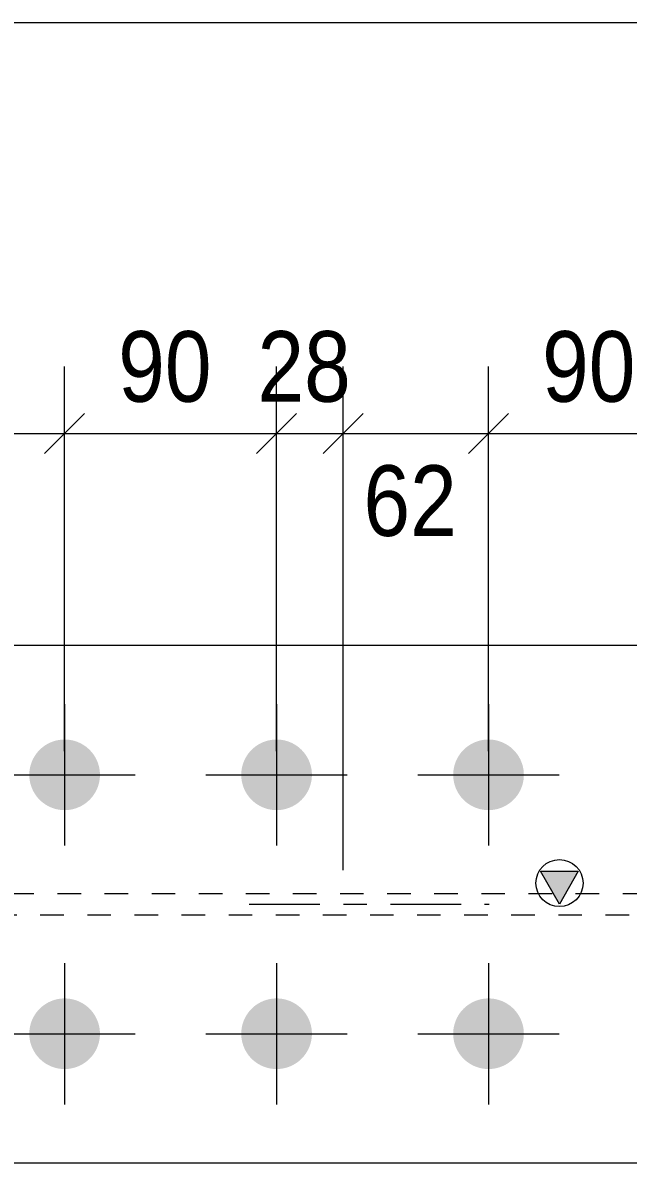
# Model space of a CAD drawing. Header units: millimetres. Extents: x 2 to 579, y 1 to 825.
# Drawn here: x 261.8 to 287.5, y 776.55 to 825 of the extents above; entities that cross this region are included whole.
import ezdxf

# ---------------------------------------------------------------- set-up
doc = ezdxf.new("R2010")
doc.units = ezdxf.units.MM
for name, pattern in [('XKITLINE00', [0]), ('XKITLINE01', [4, 1, -1, 1, -1]), ('XKITLINE03', [6, 3, -1, 1, -1])]:
    doc.linetypes.add(name, pattern=pattern)
for name, color, linetype, lineweight in [('Bolt', 3, 'Continuous', 0), ('Dimensions', 7, 'Continuous', 0), ('DrawingSheet', 5, 'Continuous', 0), ('Part', 2, 'Continuous', 0)]:
    doc.layers.add(name, color=color, linetype=linetype, lineweight=lineweight)
doc.styles.add('ARIAL', font='ARIAL.TTF')

# ---------------------------------------------------------------- blocks, each defined once
blk = doc.blocks.new('*A58')
at = {"layer": 'Bolt'}
for points in [[(263.608, 794.55), (263.645, 794.548), (263.681, 794.546), (263.718, 794.543), (263.755, 794.539), (263.791, 794.534), (263.827, 794.528), (263.864, 794.521), (263.9, 794.514), (263.935, 794.505), (263.971, 794.496), (264.006, 794.485), (264.041, 794.474), (264.076, 794.462), (264.111, 794.449), (264.145, 794.436), (264.179, 794.421), (264.212, 794.406), (264.245, 794.39), (264.278, 794.373), (264.31, 794.355), (264.342, 794.337), (264.373, 794.317), (264.404, 794.297), (264.435, 794.276), (264.465, 794.255), (264.494, 794.233), (264.523, 794.21), (264.551, 794.186), (264.578, 794.161), (264.605, 794.136), (264.632, 794.111), (264.657, 794.084), (264.682, 794.057), (264.707, 794.03), (264.73, 794.002), (264.753, 793.973), (264.776, 793.944), (264.797, 793.914), (264.818, 793.883), (264.838, 793.852), (264.858, 793.821), (264.876, 793.789), (264.894, 793.757), (264.911, 793.724), (264.927, 793.691), (264.942, 793.658), (264.957, 793.624), (264.97, 793.59), (264.983, 793.555), (264.995, 793.521), (265.006, 793.485), (265.017, 793.45), (265.026, 793.414), (265.035, 793.379), (265.042, 793.343), (265.049, 793.306), (265.055, 793.27), (265.06, 793.234), (265.064, 793.197), (265.067, 793.16), (265.069, 793.124), (265.07, 793.087), (265.071, 793.05), (265.07, 793.013), (265.069, 792.976), (265.067, 792.94), (265.064, 792.903), (265.06, 792.866), (265.055, 792.83), (265.049, 792.794), (265.042, 792.757), (265.035, 792.721), (265.026, 792.686), (265.017, 792.65), (265.006, 792.615), (264.995, 792.579), (264.983, 792.545), (264.97, 792.51), (264.957, 792.476), (264.942, 792.442), (264.927, 792.409), (264.911, 792.376), (264.894, 792.343), (264.876, 792.311), (264.858, 792.279), (264.838, 792.248), (264.818, 792.217), (264.797, 792.186), (264.776, 792.156), (264.753, 792.127), (264.73, 792.098), (264.707, 792.07), (264.682, 792.043), (264.657, 792.016), (264.632, 791.989), (264.605, 791.964), (264.578, 791.939), (264.551, 791.914), (264.523, 791.89), (264.494, 791.867), (264.465, 791.845), (264.435, 791.824), (264.404, 791.803), (264.373, 791.783), (264.342, 791.763), (264.31, 791.745), (264.278, 791.727), (264.245, 791.71), (264.212, 791.694), (264.179, 791.679), (264.145, 791.664), (264.111, 791.651), (264.076, 791.638), (264.041, 791.626), (264.006, 791.615), (263.971, 791.604), (263.935, 791.595), (263.9, 791.586), (263.864, 791.579), (263.827, 791.572), (263.791, 791.566), (263.755, 791.561), (263.718, 791.557), (263.681, 791.554), (263.645, 791.552), (263.608, 791.55), (263.571, 791.55), (263.534, 791.55), (263.497, 791.552), (263.461, 791.554), (263.424, 791.557), (263.387, 791.561), (263.351, 791.566), (263.315, 791.572), (263.278, 791.579), (263.242, 791.586), (263.206, 791.595), (263.171, 791.604), (263.136, 791.615), (263.1, 791.626), (263.066, 791.638), (263.031, 791.651), (262.997, 791.664), (262.963, 791.679), (262.93, 791.694), (262.897, 791.71), (262.864, 791.727), (262.832, 791.745), (262.8, 791.763), (262.768, 791.783), (262.738, 791.803), (262.707, 791.824), (262.677, 791.845), (262.648, 791.867), (262.619, 791.89), (262.591, 791.914), (262.564, 791.939), (262.537, 791.964), (262.51, 791.989), (262.485, 792.016), (262.46, 792.043), (262.435, 792.07), (262.411, 792.098), (262.388, 792.127), (262.366, 792.156), (262.345, 792.186), (262.324, 792.217), (262.304, 792.248), (262.284, 792.279), (262.266, 792.311), (262.248, 792.343), (262.231, 792.376), (262.215, 792.409), (262.2, 792.442), (262.185, 792.476), (262.171, 792.51), (262.159, 792.545), (262.147, 792.579), (262.136, 792.615), (262.125, 792.65), (262.116, 792.686), (262.107, 792.721), (262.1, 792.757), (262.093, 792.794), (262.087, 792.83), (262.082, 792.866), (262.078, 792.903), (262.075, 792.94), (262.073, 792.976), (262.071, 793.013), (262.071, 793.05), (262.071, 793.087), (262.073, 793.124), (262.075, 793.16), (262.078, 793.197), (262.082, 793.234), (262.087, 793.27), (262.093, 793.306), (262.1, 793.343), (262.107, 793.379), (262.116, 793.414), (262.125, 793.45), (262.136, 793.485), (262.147, 793.521), (262.159, 793.555), (262.171, 793.59), (262.185, 793.624), (262.2, 793.658), (262.215, 793.691), (262.231, 793.724), (262.248, 793.757), (262.266, 793.789), (262.284, 793.821), (262.304, 793.852), (262.324, 793.883), (262.345, 793.914), (262.366, 793.944), (262.388, 793.973), (262.411, 794.002), (262.435, 794.03), (262.46, 794.057), (262.485, 794.084), (262.51, 794.111), (262.537, 794.136), (262.564, 794.161), (262.591, 794.186), (262.619, 794.21), (262.648, 794.233), (262.677, 794.255), (262.707, 794.276), (262.738, 794.297), (262.768, 794.317), (262.8, 794.337), (262.832, 794.355), (262.864, 794.373), (262.897, 794.39), (262.93, 794.406), (262.963, 794.421), (262.997, 794.436), (263.031, 794.449), (263.066, 794.462), (263.1, 794.474), (263.136, 794.485), (263.171, 794.496), (263.206, 794.505), (263.242, 794.514), (263.278, 794.521), (263.315, 794.528), (263.351, 794.534), (263.387, 794.539), (263.424, 794.543), (263.461, 794.546), (263.497, 794.548), (263.534, 794.55), (263.571, 794.55)], [(272.608, 794.55), (272.645, 794.548), (272.681, 794.546), (272.718, 794.543), (272.755, 794.539), (272.791, 794.534), (272.827, 794.528), (272.864, 794.521), (272.9, 794.514), (272.935, 794.505), (272.971, 794.496), (273.006, 794.485), (273.041, 794.474), (273.076, 794.462), (273.111, 794.449), (273.145, 794.436), (273.179, 794.421), (273.212, 794.406), (273.245, 794.39), (273.278, 794.373), (273.31, 794.355), (273.342, 794.337), (273.373, 794.317), (273.404, 794.297), (273.435, 794.276), (273.465, 794.255), (273.494, 794.233), (273.523, 794.21), (273.551, 794.186), (273.578, 794.161), (273.605, 794.136), (273.632, 794.111), (273.657, 794.084), (273.682, 794.057), (273.707, 794.03), (273.73, 794.002), (273.753, 793.973), (273.776, 793.944), (273.797, 793.914), (273.818, 793.883), (273.838, 793.852), (273.858, 793.821), (273.876, 793.789), (273.894, 793.757), (273.911, 793.724), (273.927, 793.691), (273.942, 793.658), (273.957, 793.624), (273.97, 793.59), (273.983, 793.555), (273.995, 793.521), (274.006, 793.485), (274.017, 793.45), (274.026, 793.414), (274.035, 793.379), (274.042, 793.343), (274.049, 793.306), (274.055, 793.27), (274.06, 793.234), (274.064, 793.197), (274.067, 793.16), (274.069, 793.124), (274.07, 793.087), (274.071, 793.05), (274.07, 793.013), (274.069, 792.976), (274.067, 792.94), (274.064, 792.903), (274.06, 792.866), (274.055, 792.83), (274.049, 792.794), (274.042, 792.757), (274.035, 792.721), (274.026, 792.686), (274.017, 792.65), (274.006, 792.615), (273.995, 792.579), (273.983, 792.545), (273.97, 792.51), (273.957, 792.476), (273.942, 792.442), (273.927, 792.409), (273.911, 792.376), (273.894, 792.343), (273.876, 792.311), (273.858, 792.279), (273.838, 792.248), (273.818, 792.217), (273.797, 792.186), (273.776, 792.156), (273.753, 792.127), (273.73, 792.098), (273.707, 792.07), (273.682, 792.043), (273.657, 792.016), (273.632, 791.989), (273.605, 791.964), (273.578, 791.939), (273.551, 791.914), (273.523, 791.89), (273.494, 791.867), (273.465, 791.845), (273.435, 791.824), (273.404, 791.803), (273.373, 791.783), (273.342, 791.763), (273.31, 791.745), (273.278, 791.727), (273.245, 791.71), (273.212, 791.694), (273.179, 791.679), (273.145, 791.664), (273.111, 791.651), (273.076, 791.638), (273.041, 791.626), (273.006, 791.615), (272.971, 791.604), (272.935, 791.595), (272.9, 791.586), (272.864, 791.579), (272.827, 791.572), (272.791, 791.566), (272.755, 791.561), (272.718, 791.557), (272.681, 791.554), (272.645, 791.552), (272.608, 791.55), (272.571, 791.55), (272.534, 791.55), (272.497, 791.552), (272.461, 791.554), (272.424, 791.557), (272.387, 791.561), (272.351, 791.566), (272.315, 791.572), (272.278, 791.579), (272.242, 791.586), (272.206, 791.595), (272.171, 791.604), (272.136, 791.615), (272.1, 791.626), (272.066, 791.638), (272.031, 791.651), (271.997, 791.664), (271.963, 791.679), (271.93, 791.694), (271.897, 791.71), (271.864, 791.727), (271.832, 791.745), (271.8, 791.763), (271.768, 791.783), (271.738, 791.803), (271.707, 791.824), (271.677, 791.845), (271.648, 791.867), (271.619, 791.89), (271.591, 791.914), (271.564, 791.939), (271.537, 791.964), (271.51, 791.989), (271.485, 792.016), (271.46, 792.043), (271.435, 792.07), (271.411, 792.098), (271.388, 792.127), (271.366, 792.156), (271.345, 792.186), (271.324, 792.217), (271.304, 792.248), (271.284, 792.279), (271.266, 792.311), (271.248, 792.343), (271.231, 792.376), (271.215, 792.409), (271.2, 792.442), (271.185, 792.476), (271.171, 792.51), (271.159, 792.545), (271.147, 792.579), (271.136, 792.615), (271.125, 792.65), (271.116, 792.686), (271.107, 792.721), (271.1, 792.757), (271.093, 792.794), (271.087, 792.83), (271.082, 792.866), (271.078, 792.903), (271.075, 792.94), (271.073, 792.976), (271.071, 793.013), (271.071, 793.05), (271.071, 793.087), (271.073, 793.124), (271.075, 793.16), (271.078, 793.197), (271.082, 793.234), (271.087, 793.27), (271.093, 793.306), (271.1, 793.343), (271.107, 793.379), (271.116, 793.414), (271.125, 793.45), (271.136, 793.485), (271.147, 793.521), (271.159, 793.555), (271.171, 793.59), (271.185, 793.624), (271.2, 793.658), (271.215, 793.691), (271.231, 793.724), (271.248, 793.757), (271.266, 793.789), (271.284, 793.821), (271.304, 793.852), (271.324, 793.883), (271.345, 793.914), (271.366, 793.944), (271.388, 793.973), (271.411, 794.002), (271.435, 794.03), (271.46, 794.057), (271.485, 794.084), (271.51, 794.111), (271.537, 794.136), (271.564, 794.161), (271.591, 794.186), (271.619, 794.21), (271.648, 794.233), (271.677, 794.255), (271.707, 794.276), (271.738, 794.297), (271.768, 794.317), (271.8, 794.337), (271.832, 794.355), (271.864, 794.373), (271.897, 794.39), (271.93, 794.406), (271.963, 794.421), (271.997, 794.436), (272.031, 794.449), (272.066, 794.462), (272.1, 794.474), (272.136, 794.485), (272.171, 794.496), (272.206, 794.505), (272.242, 794.514), (272.278, 794.521), (272.315, 794.528), (272.351, 794.534), (272.387, 794.539), (272.424, 794.543), (272.461, 794.546), (272.497, 794.548), (272.534, 794.55), (272.571, 794.55)], [(281.608, 794.55), (281.645, 794.548), (281.681, 794.546), (281.718, 794.543), (281.755, 794.539), (281.791, 794.534), (281.827, 794.528), (281.864, 794.521), (281.9, 794.514), (281.935, 794.505), (281.971, 794.496), (282.006, 794.485), (282.041, 794.474), (282.076, 794.462), (282.111, 794.449), (282.145, 794.436), (282.179, 794.421), (282.212, 794.406), (282.245, 794.39), (282.278, 794.373), (282.31, 794.355), (282.342, 794.337), (282.373, 794.317), (282.404, 794.297), (282.435, 794.276), (282.465, 794.255), (282.494, 794.233), (282.523, 794.21), (282.551, 794.186), (282.578, 794.161), (282.605, 794.136), (282.632, 794.111), (282.657, 794.084), (282.682, 794.057), (282.707, 794.03), (282.73, 794.002), (282.753, 793.973), (282.776, 793.944), (282.797, 793.914), (282.818, 793.883), (282.838, 793.852), (282.858, 793.821), (282.876, 793.789), (282.894, 793.757), (282.911, 793.724), (282.927, 793.691), (282.942, 793.658), (282.957, 793.624), (282.97, 793.59), (282.983, 793.555), (282.995, 793.521), (283.006, 793.485), (283.017, 793.45), (283.026, 793.414), (283.035, 793.379), (283.042, 793.343), (283.049, 793.306), (283.055, 793.27), (283.06, 793.234), (283.064, 793.197), (283.067, 793.16), (283.069, 793.124), (283.07, 793.087), (283.071, 793.05), (283.07, 793.013), (283.069, 792.976), (283.067, 792.94), (283.064, 792.903), (283.06, 792.866), (283.055, 792.83), (283.049, 792.794), (283.042, 792.757), (283.035, 792.721), (283.026, 792.686), (283.017, 792.65), (283.006, 792.615), (282.995, 792.579), (282.983, 792.545), (282.97, 792.51), (282.957, 792.476), (282.942, 792.442), (282.927, 792.409), (282.911, 792.376), (282.894, 792.343), (282.876, 792.311), (282.858, 792.279), (282.838, 792.248), (282.818, 792.217), (282.797, 792.186), (282.776, 792.156), (282.753, 792.127), (282.73, 792.098), (282.707, 792.07), (282.682, 792.043), (282.657, 792.016), (282.632, 791.989), (282.605, 791.964), (282.578, 791.939), (282.551, 791.914), (282.523, 791.89), (282.494, 791.867), (282.465, 791.845), (282.435, 791.824), (282.404, 791.803), (282.373, 791.783), (282.342, 791.763), (282.31, 791.745), (282.278, 791.727), (282.245, 791.71), (282.212, 791.694), (282.179, 791.679), (282.145, 791.664), (282.111, 791.651), (282.076, 791.638), (282.041, 791.626), (282.006, 791.615), (281.971, 791.604), (281.935, 791.595), (281.9, 791.586), (281.864, 791.579), (281.827, 791.572), (281.791, 791.566), (281.755, 791.561), (281.718, 791.557), (281.681, 791.554), (281.645, 791.552), (281.608, 791.55), (281.571, 791.55), (281.534, 791.55), (281.497, 791.552), (281.461, 791.554), (281.424, 791.557), (281.387, 791.561), (281.351, 791.566), (281.315, 791.572), (281.278, 791.579), (281.242, 791.586), (281.206, 791.595), (281.171, 791.604), (281.136, 791.615), (281.1, 791.626), (281.066, 791.638), (281.031, 791.651), (280.997, 791.664), (280.963, 791.679), (280.93, 791.694), (280.897, 791.71), (280.864, 791.727), (280.832, 791.745), (280.8, 791.763), (280.768, 791.783), (280.738, 791.803), (280.707, 791.824), (280.677, 791.845), (280.648, 791.867), (280.619, 791.89), (280.591, 791.914), (280.564, 791.939), (280.537, 791.964), (280.51, 791.989), (280.485, 792.016), (280.46, 792.043), (280.435, 792.07), (280.411, 792.098), (280.388, 792.127), (280.366, 792.156), (280.345, 792.186), (280.324, 792.217), (280.304, 792.248), (280.284, 792.279), (280.266, 792.311), (280.248, 792.343), (280.231, 792.376), (280.215, 792.409), (280.2, 792.442), (280.185, 792.476), (280.171, 792.51), (280.159, 792.545), (280.147, 792.579), (280.136, 792.615), (280.125, 792.65), (280.116, 792.686), (280.107, 792.721), (280.1, 792.757), (280.093, 792.794), (280.087, 792.83), (280.082, 792.866), (280.078, 792.903), (280.075, 792.94), (280.073, 792.976), (280.071, 793.013), (280.071, 793.05), (280.071, 793.087), (280.073, 793.124), (280.075, 793.16), (280.078, 793.197), (280.082, 793.234), (280.087, 793.27), (280.093, 793.306), (280.1, 793.343), (280.107, 793.379), (280.116, 793.414), (280.125, 793.45), (280.136, 793.485), (280.147, 793.521), (280.159, 793.555), (280.171, 793.59), (280.185, 793.624), (280.2, 793.658), (280.215, 793.691), (280.231, 793.724), (280.248, 793.757), (280.266, 793.789), (280.284, 793.821), (280.304, 793.852), (280.324, 793.883), (280.345, 793.914), (280.366, 793.944), (280.388, 793.973), (280.411, 794.002), (280.435, 794.03), (280.46, 794.057), (280.485, 794.084), (280.51, 794.111), (280.537, 794.136), (280.564, 794.161), (280.591, 794.186), (280.619, 794.21), (280.648, 794.233), (280.677, 794.255), (280.707, 794.276), (280.738, 794.297), (280.768, 794.317), (280.8, 794.337), (280.832, 794.355), (280.864, 794.373), (280.897, 794.39), (280.93, 794.406), (280.963, 794.421), (280.997, 794.436), (281.031, 794.449), (281.066, 794.462), (281.1, 794.474), (281.136, 794.485), (281.171, 794.496), (281.206, 794.505), (281.242, 794.514), (281.278, 794.521), (281.315, 794.528), (281.351, 794.534), (281.387, 794.539), (281.424, 794.543), (281.461, 794.546), (281.497, 794.548), (281.534, 794.55), (281.571, 794.55)], [(263.608, 783.55), (263.645, 783.548), (263.681, 783.546), (263.718, 783.543), (263.755, 783.539), (263.791, 783.534), (263.827, 783.528), (263.864, 783.521), (263.9, 783.514), (263.935, 783.505), (263.971, 783.496), (264.006, 783.485), (264.041, 783.474), (264.076, 783.462), (264.111, 783.449), (264.145, 783.436), (264.179, 783.421), (264.212, 783.406), (264.245, 783.39), (264.278, 783.373), (264.31, 783.355), (264.342, 783.337), (264.373, 783.317), (264.404, 783.297), (264.435, 783.276), (264.465, 783.255), (264.494, 783.233), (264.523, 783.21), (264.551, 783.186), (264.578, 783.161), (264.605, 783.136), (264.632, 783.111), (264.657, 783.084), (264.682, 783.057), (264.707, 783.03), (264.73, 783.002), (264.753, 782.973), (264.776, 782.944), (264.797, 782.914), (264.818, 782.883), (264.838, 782.852), (264.858, 782.821), (264.876, 782.789), (264.894, 782.757), (264.911, 782.724), (264.927, 782.691), (264.942, 782.658), (264.957, 782.624), (264.97, 782.59), (264.983, 782.555), (264.995, 782.521), (265.006, 782.485), (265.017, 782.45), (265.026, 782.414), (265.035, 782.379), (265.042, 782.343), (265.049, 782.306), (265.055, 782.27), (265.06, 782.234), (265.064, 782.197), (265.067, 782.16), (265.069, 782.124), (265.07, 782.087), (265.071, 782.05), (265.07, 782.013), (265.069, 781.976), (265.067, 781.94), (265.064, 781.903), (265.06, 781.866), (265.055, 781.83), (265.049, 781.794), (265.042, 781.757), (265.035, 781.721), (265.026, 781.686), (265.017, 781.65), (265.006, 781.615), (264.995, 781.579), (264.983, 781.545), (264.97, 781.51), (264.957, 781.476), (264.942, 781.442), (264.927, 781.409), (264.911, 781.376), (264.894, 781.343), (264.876, 781.311), (264.858, 781.279), (264.838, 781.248), (264.818, 781.217), (264.797, 781.186), (264.776, 781.156), (264.753, 781.127), (264.73, 781.098), (264.707, 781.07), (264.682, 781.043), (264.657, 781.016), (264.632, 780.989), (264.605, 780.964), (264.578, 780.939), (264.551, 780.914), (264.523, 780.89), (264.494, 780.867), (264.465, 780.845), (264.435, 780.824), (264.404, 780.803), (264.373, 780.783), (264.342, 780.763), (264.31, 780.745), (264.278, 780.727), (264.245, 780.71), (264.212, 780.694), (264.179, 780.679), (264.145, 780.664), (264.111, 780.651), (264.076, 780.638), (264.041, 780.626), (264.006, 780.615), (263.971, 780.604), (263.935, 780.595), (263.9, 780.586), (263.864, 780.579), (263.827, 780.572), (263.791, 780.566), (263.755, 780.561), (263.718, 780.557), (263.681, 780.554), (263.645, 780.552), (263.608, 780.55), (263.571, 780.55), (263.534, 780.55), (263.497, 780.552), (263.461, 780.554), (263.424, 780.557), (263.387, 780.561), (263.351, 780.566), (263.315, 780.572), (263.278, 780.579), (263.242, 780.586), (263.206, 780.595), (263.171, 780.604), (263.136, 780.615), (263.1, 780.626), (263.066, 780.638), (263.031, 780.651), (262.997, 780.664), (262.963, 780.679), (262.93, 780.694), (262.897, 780.71), (262.864, 780.727), (262.832, 780.745), (262.8, 780.763), (262.768, 780.783), (262.738, 780.803), (262.707, 780.824), (262.677, 780.845), (262.648, 780.867), (262.619, 780.89), (262.591, 780.914), (262.564, 780.939), (262.537, 780.964), (262.51, 780.989), (262.485, 781.016), (262.46, 781.043), (262.435, 781.07), (262.411, 781.098), (262.388, 781.127), (262.366, 781.156), (262.345, 781.186), (262.324, 781.217), (262.304, 781.248), (262.284, 781.279), (262.266, 781.311), (262.248, 781.343), (262.231, 781.376), (262.215, 781.409), (262.2, 781.442), (262.185, 781.476), (262.171, 781.51), (262.159, 781.545), (262.147, 781.579), (262.136, 781.615), (262.125, 781.65), (262.116, 781.686), (262.107, 781.721), (262.1, 781.757), (262.093, 781.794), (262.087, 781.83), (262.082, 781.866), (262.078, 781.903), (262.075, 781.94), (262.073, 781.976), (262.071, 782.013), (262.071, 782.05), (262.071, 782.087), (262.073, 782.124), (262.075, 782.16), (262.078, 782.197), (262.082, 782.234), (262.087, 782.27), (262.093, 782.306), (262.1, 782.343), (262.107, 782.379), (262.116, 782.414), (262.125, 782.45), (262.136, 782.485), (262.147, 782.521), (262.159, 782.555), (262.171, 782.59), (262.185, 782.624), (262.2, 782.658), (262.215, 782.691), (262.231, 782.724), (262.248, 782.757), (262.266, 782.789), (262.284, 782.821), (262.304, 782.852), (262.324, 782.883), (262.345, 782.914), (262.366, 782.944), (262.388, 782.973), (262.411, 783.002), (262.435, 783.03), (262.46, 783.057), (262.485, 783.084), (262.51, 783.111), (262.537, 783.136), (262.564, 783.161), (262.591, 783.186), (262.619, 783.21), (262.648, 783.233), (262.677, 783.255), (262.707, 783.276), (262.738, 783.297), (262.768, 783.317), (262.8, 783.337), (262.832, 783.355), (262.864, 783.373), (262.897, 783.39), (262.93, 783.406), (262.963, 783.421), (262.997, 783.436), (263.031, 783.449), (263.066, 783.462), (263.1, 783.474), (263.136, 783.485), (263.171, 783.496), (263.206, 783.505), (263.242, 783.514), (263.278, 783.521), (263.315, 783.528), (263.351, 783.534), (263.387, 783.539), (263.424, 783.543), (263.461, 783.546), (263.497, 783.548), (263.534, 783.55), (263.571, 783.55)], [(272.608, 783.55), (272.645, 783.548), (272.681, 783.546), (272.718, 783.543), (272.755, 783.539), (272.791, 783.534), (272.827, 783.528), (272.864, 783.521), (272.9, 783.514), (272.935, 783.505), (272.971, 783.496), (273.006, 783.485), (273.041, 783.474), (273.076, 783.462), (273.111, 783.449), (273.145, 783.436), (273.179, 783.421), (273.212, 783.406), (273.245, 783.39), (273.278, 783.373), (273.31, 783.355), (273.342, 783.337), (273.373, 783.317), (273.404, 783.297), (273.435, 783.276), (273.465, 783.255), (273.494, 783.233), (273.523, 783.21), (273.551, 783.186), (273.578, 783.161), (273.605, 783.136), (273.632, 783.111), (273.657, 783.084), (273.682, 783.057), (273.707, 783.03), (273.73, 783.002), (273.753, 782.973), (273.776, 782.944), (273.797, 782.914), (273.818, 782.883), (273.838, 782.852), (273.858, 782.821), (273.876, 782.789), (273.894, 782.757), (273.911, 782.724), (273.927, 782.691), (273.942, 782.658), (273.957, 782.624), (273.97, 782.59), (273.983, 782.555), (273.995, 782.521), (274.006, 782.485), (274.017, 782.45), (274.026, 782.414), (274.035, 782.379), (274.042, 782.343), (274.049, 782.306), (274.055, 782.27), (274.06, 782.234), (274.064, 782.197), (274.067, 782.16), (274.069, 782.124), (274.07, 782.087), (274.071, 782.05), (274.07, 782.013), (274.069, 781.976), (274.067, 781.94), (274.064, 781.903), (274.06, 781.866), (274.055, 781.83), (274.049, 781.794), (274.042, 781.757), (274.035, 781.721), (274.026, 781.686), (274.017, 781.65), (274.006, 781.615), (273.995, 781.579), (273.983, 781.545), (273.97, 781.51), (273.957, 781.476), (273.942, 781.442), (273.927, 781.409), (273.911, 781.376), (273.894, 781.343), (273.876, 781.311), (273.858, 781.279), (273.838, 781.248), (273.818, 781.217), (273.797, 781.186), (273.776, 781.156), (273.753, 781.127), (273.73, 781.098), (273.707, 781.07), (273.682, 781.043), (273.657, 781.016), (273.632, 780.989), (273.605, 780.964), (273.578, 780.939), (273.551, 780.914), (273.523, 780.89), (273.494, 780.867), (273.465, 780.845), (273.435, 780.824), (273.404, 780.803), (273.373, 780.783), (273.342, 780.763), (273.31, 780.745), (273.278, 780.727), (273.245, 780.71), (273.212, 780.694), (273.179, 780.679), (273.145, 780.664), (273.111, 780.651), (273.076, 780.638), (273.041, 780.626), (273.006, 780.615), (272.971, 780.604), (272.935, 780.595), (272.9, 780.586), (272.864, 780.579), (272.827, 780.572), (272.791, 780.566), (272.755, 780.561), (272.718, 780.557), (272.681, 780.554), (272.645, 780.552), (272.608, 780.55), (272.571, 780.55), (272.534, 780.55), (272.497, 780.552), (272.461, 780.554), (272.424, 780.557), (272.387, 780.561), (272.351, 780.566), (272.315, 780.572), (272.278, 780.579), (272.242, 780.586), (272.206, 780.595), (272.171, 780.604), (272.136, 780.615), (272.1, 780.626), (272.066, 780.638), (272.031, 780.651), (271.997, 780.664), (271.963, 780.679), (271.93, 780.694), (271.897, 780.71), (271.864, 780.727), (271.832, 780.745), (271.8, 780.763), (271.768, 780.783), (271.738, 780.803), (271.707, 780.824), (271.677, 780.845), (271.648, 780.867), (271.619, 780.89), (271.591, 780.914), (271.564, 780.939), (271.537, 780.964), (271.51, 780.989), (271.485, 781.016), (271.46, 781.043), (271.435, 781.07), (271.411, 781.098), (271.388, 781.127), (271.366, 781.156), (271.345, 781.186), (271.324, 781.217), (271.304, 781.248), (271.284, 781.279), (271.266, 781.311), (271.248, 781.343), (271.231, 781.376), (271.215, 781.409), (271.2, 781.442), (271.185, 781.476), (271.171, 781.51), (271.159, 781.545), (271.147, 781.579), (271.136, 781.615), (271.125, 781.65), (271.116, 781.686), (271.107, 781.721), (271.1, 781.757), (271.093, 781.794), (271.087, 781.83), (271.082, 781.866), (271.078, 781.903), (271.075, 781.94), (271.073, 781.976), (271.071, 782.013), (271.071, 782.05), (271.071, 782.087), (271.073, 782.124), (271.075, 782.16), (271.078, 782.197), (271.082, 782.234), (271.087, 782.27), (271.093, 782.306), (271.1, 782.343), (271.107, 782.379), (271.116, 782.414), (271.125, 782.45), (271.136, 782.485), (271.147, 782.521), (271.159, 782.555), (271.171, 782.59), (271.185, 782.624), (271.2, 782.658), (271.215, 782.691), (271.231, 782.724), (271.248, 782.757), (271.266, 782.789), (271.284, 782.821), (271.304, 782.852), (271.324, 782.883), (271.345, 782.914), (271.366, 782.944), (271.388, 782.973), (271.411, 783.002), (271.435, 783.03), (271.46, 783.057), (271.485, 783.084), (271.51, 783.111), (271.537, 783.136), (271.564, 783.161), (271.591, 783.186), (271.619, 783.21), (271.648, 783.233), (271.677, 783.255), (271.707, 783.276), (271.738, 783.297), (271.768, 783.317), (271.8, 783.337), (271.832, 783.355), (271.864, 783.373), (271.897, 783.39), (271.93, 783.406), (271.963, 783.421), (271.997, 783.436), (272.031, 783.449), (272.066, 783.462), (272.1, 783.474), (272.136, 783.485), (272.171, 783.496), (272.206, 783.505), (272.242, 783.514), (272.278, 783.521), (272.315, 783.528), (272.351, 783.534), (272.387, 783.539), (272.424, 783.543), (272.461, 783.546), (272.497, 783.548), (272.534, 783.55), (272.571, 783.55)], [(281.608, 783.55), (281.645, 783.548), (281.681, 783.546), (281.718, 783.543), (281.755, 783.539), (281.791, 783.534), (281.827, 783.528), (281.864, 783.521), (281.9, 783.514), (281.935, 783.505), (281.971, 783.496), (282.006, 783.485), (282.041, 783.474), (282.076, 783.462), (282.111, 783.449), (282.145, 783.436), (282.179, 783.421), (282.212, 783.406), (282.245, 783.39), (282.278, 783.373), (282.31, 783.355), (282.342, 783.337), (282.373, 783.317), (282.404, 783.297), (282.435, 783.276), (282.465, 783.255), (282.494, 783.233), (282.523, 783.21), (282.551, 783.186), (282.578, 783.161), (282.605, 783.136), (282.632, 783.111), (282.657, 783.084), (282.682, 783.057), (282.707, 783.03), (282.73, 783.002), (282.753, 782.973), (282.776, 782.944), (282.797, 782.914), (282.818, 782.883), (282.838, 782.852), (282.858, 782.821), (282.876, 782.789), (282.894, 782.757), (282.911, 782.724), (282.927, 782.691), (282.942, 782.658), (282.957, 782.624), (282.97, 782.59), (282.983, 782.555), (282.995, 782.521), (283.006, 782.485), (283.017, 782.45), (283.026, 782.414), (283.035, 782.379), (283.042, 782.343), (283.049, 782.306), (283.055, 782.27), (283.06, 782.234), (283.064, 782.197), (283.067, 782.16), (283.069, 782.124), (283.07, 782.087), (283.071, 782.05), (283.07, 782.013), (283.069, 781.976), (283.067, 781.94), (283.064, 781.903), (283.06, 781.866), (283.055, 781.83), (283.049, 781.794), (283.042, 781.757), (283.035, 781.721), (283.026, 781.686), (283.017, 781.65), (283.006, 781.615), (282.995, 781.579), (282.983, 781.545), (282.97, 781.51), (282.957, 781.476), (282.942, 781.442), (282.927, 781.409), (282.911, 781.376), (282.894, 781.343), (282.876, 781.311), (282.858, 781.279), (282.838, 781.248), (282.818, 781.217), (282.797, 781.186), (282.776, 781.156), (282.753, 781.127), (282.73, 781.098), (282.707, 781.07), (282.682, 781.043), (282.657, 781.016), (282.632, 780.989), (282.605, 780.964), (282.578, 780.939), (282.551, 780.914), (282.523, 780.89), (282.494, 780.867), (282.465, 780.845), (282.435, 780.824), (282.404, 780.803), (282.373, 780.783), (282.342, 780.763), (282.31, 780.745), (282.278, 780.727), (282.245, 780.71), (282.212, 780.694), (282.179, 780.679), (282.145, 780.664), (282.111, 780.651), (282.076, 780.638), (282.041, 780.626), (282.006, 780.615), (281.971, 780.604), (281.935, 780.595), (281.9, 780.586), (281.864, 780.579), (281.827, 780.572), (281.791, 780.566), (281.755, 780.561), (281.718, 780.557), (281.681, 780.554), (281.645, 780.552), (281.608, 780.55), (281.571, 780.55), (281.534, 780.55), (281.497, 780.552), (281.461, 780.554), (281.424, 780.557), (281.387, 780.561), (281.351, 780.566), (281.315, 780.572), (281.278, 780.579), (281.242, 780.586), (281.206, 780.595), (281.171, 780.604), (281.136, 780.615), (281.1, 780.626), (281.066, 780.638), (281.031, 780.651), (280.997, 780.664), (280.963, 780.679), (280.93, 780.694), (280.897, 780.71), (280.864, 780.727), (280.832, 780.745), (280.8, 780.763), (280.768, 780.783), (280.738, 780.803), (280.707, 780.824), (280.677, 780.845), (280.648, 780.867), (280.619, 780.89), (280.591, 780.914), (280.564, 780.939), (280.537, 780.964), (280.51, 780.989), (280.485, 781.016), (280.46, 781.043), (280.435, 781.07), (280.411, 781.098), (280.388, 781.127), (280.366, 781.156), (280.345, 781.186), (280.324, 781.217), (280.304, 781.248), (280.284, 781.279), (280.266, 781.311), (280.248, 781.343), (280.231, 781.376), (280.215, 781.409), (280.2, 781.442), (280.185, 781.476), (280.171, 781.51), (280.159, 781.545), (280.147, 781.579), (280.136, 781.615), (280.125, 781.65), (280.116, 781.686), (280.107, 781.721), (280.1, 781.757), (280.093, 781.794), (280.087, 781.83), (280.082, 781.866), (280.078, 781.903), (280.075, 781.94), (280.073, 781.976), (280.071, 782.013), (280.071, 782.05), (280.071, 782.087), (280.073, 782.124), (280.075, 782.16), (280.078, 782.197), (280.082, 782.234), (280.087, 782.27), (280.093, 782.306), (280.1, 782.343), (280.107, 782.379), (280.116, 782.414), (280.125, 782.45), (280.136, 782.485), (280.147, 782.521), (280.159, 782.555), (280.171, 782.59), (280.185, 782.624), (280.2, 782.658), (280.215, 782.691), (280.231, 782.724), (280.248, 782.757), (280.266, 782.789), (280.284, 782.821), (280.304, 782.852), (280.324, 782.883), (280.345, 782.914), (280.366, 782.944), (280.388, 782.973), (280.411, 783.002), (280.435, 783.03), (280.46, 783.057), (280.485, 783.084), (280.51, 783.111), (280.537, 783.136), (280.564, 783.161), (280.591, 783.186), (280.619, 783.21), (280.648, 783.233), (280.677, 783.255), (280.707, 783.276), (280.738, 783.297), (280.768, 783.317), (280.8, 783.337), (280.832, 783.355), (280.864, 783.373), (280.897, 783.39), (280.93, 783.406), (280.963, 783.421), (280.997, 783.436), (281.031, 783.449), (281.066, 783.462), (281.1, 783.474), (281.136, 783.485), (281.171, 783.496), (281.206, 783.505), (281.242, 783.514), (281.278, 783.521), (281.315, 783.528), (281.351, 783.534), (281.387, 783.539), (281.424, 783.543), (281.461, 783.546), (281.497, 783.548), (281.534, 783.55), (281.571, 783.55)]]:
    blk.add_hatch(color=3, dxfattribs=at).paths.add_polyline_path(points, flags=17)
at = {"layer": 'Bolt', "color": 3, "linetype": 'XKITLINE00', "lineweight": 0}
for p, q in [((263.571, 796.05), (263.571, 790.05)), ((272.571, 796.05), (272.571, 790.05)), ((281.571, 796.05), (281.571, 790.05)), ((260.571, 793.05), (266.571, 793.05)), ((269.571, 793.05), (275.571, 793.05)), ((278.571, 793.05), (284.571, 793.05)), ((263.571, 785.05), (263.571, 779.05)), ((272.571, 785.05), (272.571, 779.05)), ((281.571, 785.05), (281.571, 779.05)), ((260.571, 782.05), (266.571, 782.05)), ((269.571, 782.05), (275.571, 782.05)), ((278.571, 782.05), (284.571, 782.05))]:
    blk.add_line(p, q, dxfattribs=at)
blk = doc.blocks.new('*A61')
at = {"layer": 'Part'}
blk.add_hatch(color=2, dxfattribs=at).paths.add_polyline_path([(283.784, 788.95), (285.384, 788.95), (284.584, 787.55)], flags=17)
at = {"layer": 'Part', "color": 7, "linetype": 'XKITLINE01', "lineweight": 0}
for p, q in [((248.532, 797.55), (242.755, 797.55)), ((246.749, 777.55), (246.749, 797.55)), ((248.532, 788), (248.532, 797.55)), ((304.051, 797.55), (298.274, 797.55)), ((302.268, 797.55), (302.268, 788)), ((304.051, 777.55), (304.051, 797.55)), ((302.268, 788), (244.538, 788)), ((244.538, 787.1), (302.268, 787.1)), ((248.532, 777.55), (248.532, 787.1)), ((302.268, 787.1), (302.268, 777.55)), ((242.755, 777.55), (248.532, 777.55)), ((298.274, 777.55), (304.051, 777.55))]:
    blk.add_line(p, q, dxfattribs=at)
at = {"layer": 'Part', "color": 2, "linetype": 'XKITLINE00', "lineweight": 0}
for p, q in [((284.584, 787.55), (283.784, 788.95)), ((283.784, 788.95), (285.384, 788.95)), ((285.384, 788.95), (284.584, 787.55))]:
    blk.add_line(p, q, dxfattribs=at)
at = {"layer": 'Part', "color": 7, "linetype": 'XKITLINE03', "lineweight": 0}
blk.add_line((271.406, 787.55), (281.591, 787.55), dxfattribs=at)
at = {"layer": 'Part', "color": 2, "linetype": 'XKITLINE00', "lineweight": 0}
blk.add_circle((284.584, 788.45), 1, dxfattribs=at)
blk = doc.blocks.new('*A62')
at = {"layer": 'Part', "color": 2, "linetype": 'XKITLINE00', "lineweight": 0}
for p, q in [((316.476, 798.55), (183.474, 798.55)), ((316.476, 776.55), (183.474, 776.55))]:
    blk.add_line(p, q, dxfattribs=at)
blk = doc.blocks.new('*A69')
at = {"layer": 'DrawingSheet', "color": 5, "linetype": 'XKITLINE00', "lineweight": 0}
blk.add_line((579, 825), (5, 825), dxfattribs=at)
blk = doc.blocks.new('*A180')
at = {"layer": 'Dimensions', "color": 7, "linetype": 'XKITLINE00', "lineweight": 0}
for p, q in [((224.571, 794.05), (224.571, 810.4)), ((263.571, 794.05), (263.571, 810.4)), ((225.419, 808.399), (223.722, 806.701)), ((264.419, 808.399), (262.722, 806.701)), ((224.571, 807.55), (263.571, 807.55))]:
    blk.add_line(p, q, dxfattribs=at)
at = {"layer": 'Dimensions', "color": 3}
for p in [(224.571, 807.55), (263.571, 807.55)]:
    blk.add_point(p, dxfattribs=at)
at = {"layer": 'Dimensions', "color": 3, "style": 'ARIAL', "width": 0.85}
blk.add_text('390', height=3, dxfattribs=at).set_placement((240.733, 808.9))
blk = doc.blocks.new('*A181')
at = {"layer": 'Dimensions', "color": 7, "linetype": 'XKITLINE00', "lineweight": 0}
for p, q in [((263.571, 794.05), (263.571, 810.4)), ((272.571, 794.05), (272.571, 810.4)), ((264.419, 808.399), (262.722, 806.701)), ((273.419, 808.399), (271.722, 806.701)), ((263.571, 807.55), (272.571, 807.55))]:
    blk.add_line(p, q, dxfattribs=at)
at = {"layer": 'Dimensions', "color": 3}
for p in [(263.571, 807.55), (272.571, 807.55)]:
    blk.add_point(p, dxfattribs=at)
at = {"layer": 'Dimensions', "color": 3, "style": 'ARIAL', "width": 0.85}
blk.add_text('90', height=3, dxfattribs=at).set_placement((265.846, 808.9))
blk = doc.blocks.new('*A182')
at = {"layer": 'Dimensions', "color": 7, "linetype": 'XKITLINE00', "lineweight": 0}
for p, q in [((272.571, 794.05), (272.571, 810.4)), ((275.4, 789), (275.4, 810.4)), ((273.419, 808.399), (271.722, 806.701)), ((276.249, 808.399), (274.551, 806.701)), ((272.571, 807.55), (275.4, 807.55))]:
    blk.add_line(p, q, dxfattribs=at)
at = {"layer": 'Dimensions', "color": 3}
for p in [(272.571, 807.55), (275.4, 807.55)]:
    blk.add_point(p, dxfattribs=at)
at = {"layer": 'Dimensions', "color": 3, "style": 'ARIAL', "width": 0.85}
blk.add_text('28', height=3, dxfattribs=at).set_placement((271.76, 808.9))
blk = doc.blocks.new('*A183')
at = {"layer": 'Dimensions', "color": 7, "linetype": 'XKITLINE00', "lineweight": 0}
for p, q in [((275.4, 789), (275.4, 809.95)), ((281.571, 794.05), (281.571, 809.95)), ((276.249, 808.399), (274.551, 806.701)), ((282.419, 808.399), (280.722, 806.701)), ((275.4, 807.55), (281.571, 807.55))]:
    blk.add_line(p, q, dxfattribs=at)
at = {"layer": 'Dimensions', "color": 3}
for p in [(275.4, 807.55), (281.571, 807.55)]:
    blk.add_point(p, dxfattribs=at)
at = {"layer": 'Dimensions', "color": 3, "style": 'ARIAL', "width": 0.85}
blk.add_text('62', height=3, dxfattribs=at).set_placement((276.26, 803.2))
blk = doc.blocks.new('*A184')
at = {"layer": 'Dimensions', "color": 7, "linetype": 'XKITLINE00', "lineweight": 0}
for p, q in [((281.571, 794.05), (281.571, 810.4)), ((290.571, 794.05), (290.571, 810.4)), ((282.419, 808.399), (280.722, 806.701)), ((291.419, 808.399), (289.722, 806.701)), ((281.571, 807.55), (290.571, 807.55))]:
    blk.add_line(p, q, dxfattribs=at)
at = {"layer": 'Dimensions', "color": 3}
for p in [(281.571, 807.55), (290.571, 807.55)]:
    blk.add_point(p, dxfattribs=at)
at = {"layer": 'Dimensions', "color": 3, "style": 'ARIAL', "width": 0.85}
blk.add_text('90', height=3, dxfattribs=at).set_placement((283.846, 808.9))

msp = doc.modelspace()

# ---------------------------------------------------------------- block references
at = {"lineweight": 0}
for name in ['*A69', '*A180', '*A181', '*A182', '*A184', '*A183', '*A62', '*A58']:
    msp.add_blockref(name, (0, 0), dxfattribs=at)
at = {"layer": 'Part', "lineweight": 0}
msp.add_blockref('*A61', (0, 0), dxfattribs=at)

doc.saveas('drawing.dxf')
